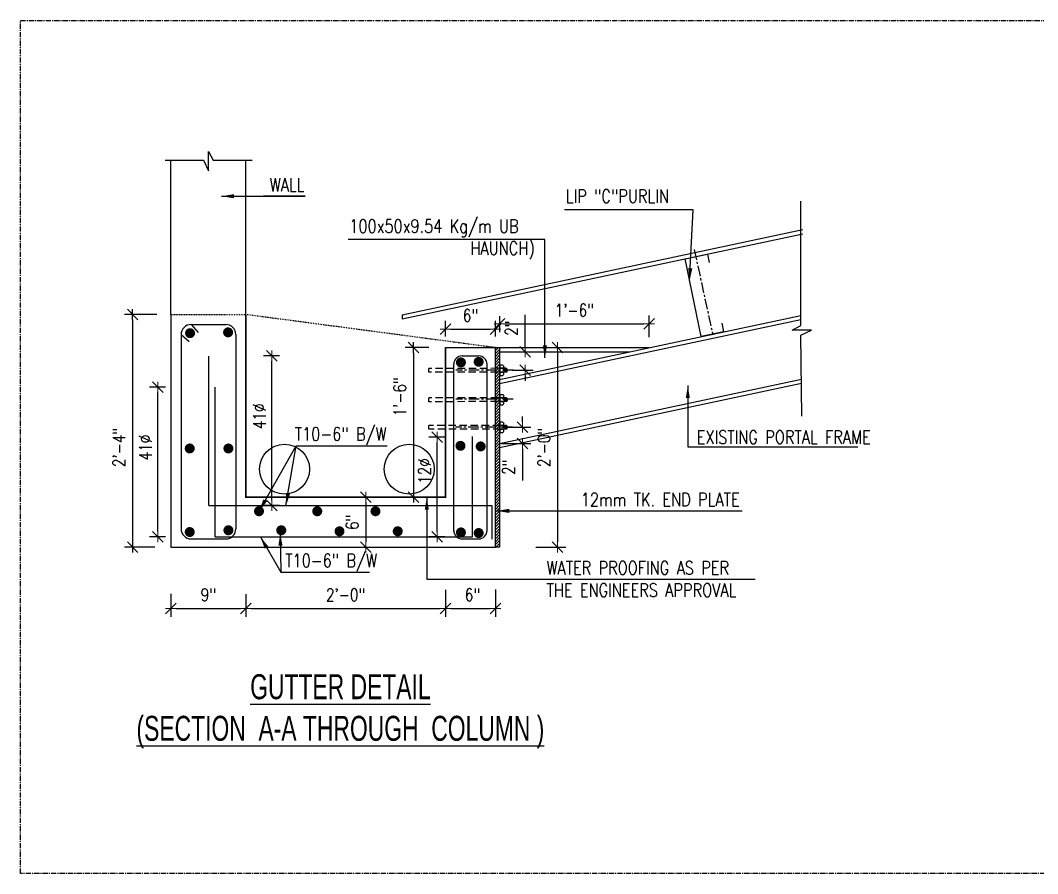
# Model space of a CAD drawing. Extents: x -95606 to 113309, y -42160 to -940.
# Drawn here: x 105725.5 to 105847.7, y -20702.5 to -20599.9 of the extents above; entities that cross this region are included whole.
import ezdxf

# ---------------------------------------------------------------- set-up
doc = ezdxf.new("R2010")
doc.units = 0
doc.header["$LTSCALE"] = 0.02
doc.header["$MEASUREMENT"] = 0
doc.header["$PDMODE"] = 3
doc.header["$PDSIZE"] = -2
for name, pattern in [('CENTER', [50.8, 31.75, -6.35, 6.35, -6.35]), ('CENTERX2', [101.6, 63.5, -12.7, 12.7, -12.7]), ('DASHED', [0.75, 0.5, -0.25]), ('DASHEDX2', [1.5, 1, -0.5]), ('HIDDEN', [9.525, 6.35, -3.175])]:
    doc.linetypes.add(name, pattern=pattern)
doc.layers.get('0').update_dxf_attribs({"linetype": 'CONTINUOUS'})
doc.layers.get('DEFPOINTS').update_dxf_attribs({"linetype": 'CONTINUOUS'})
doc.layers.add('A -fittings', color=181, linetype='CONTINUOUS', lineweight=5)
for name, color, linetype in [('A-DIM', 1, 'CONTINUOUS'), ('A-GRID', 7, 'CENTERX2'), ('A-OL', 2, 'CONTINUOUS'), ('A-P FRAME', 4, 'CONTINUOUS'), ('DIM', 7, 'CONTINUOUS'), ('dimentions', 8, 'CONTINUOUS'), ('EXLINE', 33, 'CONTINUOUS'), ('GUSSET', 1, 'CONTINUOUS'), ('OL', 2, 'CONTINUOUS'), ('RF', 5, 'CONTINUOUS'), ('RF5', 6, 'CONTINUOUS'), ('S-BM', 2, 'HIDDEN'), ('S-DIM', 7, 'CONTINUOUS'), ('S-TXT', 2, 'CONTINUOUS')]:
    doc.layers.add(name, color=color, linetype=linetype)
doc.styles.add('ROMANS', font='romans.shx', dxfattribs={"width": 0.8})
doc.styles.add('STYLE2', font='arial.ttf', dxfattribs={"width": 0.8})
doc.dimstyles.new('DA16', dxfattribs={"dimscale": 16, "dimtxt": 0.1, "dimasz": 0.09375, "dimexe": 0, "dimexo": 0, "dimgap": 0.03125, "dimtad": 1, "dimdec": 0, "dimzin": 7, "dimdsep": 46, "dimlunit": 4, "dimtxsty": 'ROMANS', "dimcen": 0.09375, "dimclrd": 1, "dimclre": 1, "dimclrt": 2, "dimadec": 0, "dimazin": 0, "dimtfac": 0.03125, "dimtdec": 4, "dimtofl": 0, "dimtmove": 0, "dimatfit": 3, "dimfxl": 1, "dimfrac": 2, "dimtolj": 1, "dimtzin": 0, "dimarcsym": 0})
doc.dimstyles.new('TK16', dxfattribs={"dimscale": 16, "dimtxt": 0.09375, "dimasz": 0.04, "dimexe": 0.0625, "dimexo": 0.015625, "dimgap": 0.046875, "dimtad": 1, "dimdec": 1, "dimzin": 11, "dimdsep": 46, "dimlunit": 4, "dimtxsty": 'ROMANS', "dimblk1": 'TK1', "dimblk2": 'TK1', "dimsah": 1, "dimcen": 0.09375, "dimclrd": 1, "dimclre": 1, "dimclrt": 2, "dimadec": 0, "dimazin": 0, "dimtfac": 1, "dimtofl": 0, "dimtmove": 0, "dimatfit": 3, "dimldrblk": 'TK1', "dimfxl": 1, "dimfrac": 2, "dimtolj": 1, "dimtzin": 9, "dimarcsym": 0})

# ---------------------------------------------------------------- blocks, each defined once
blk = doc.blocks.new('TK1')
at = {"color": 4, "linetype": 'Continuous'}
blk.add_line((-1, -1), (1, 1), dxfattribs=at)
at = {"color": 1, "linetype": 'ByBlock'}
blk.add_line((-1, 0), (1, 0), dxfattribs=at)
blk = doc.blocks.new('*D498')
at = {"layer": 'A -fittings', "color": 1, "lineweight": -2, "transparency": 16777216}
for p, q in [((105787.42, -20639.22), (105791.04, -20639.22)), ((105790.04, -20639.86), (105790.04, -20662.58)), ((105787.42, -20663.22), (105791.04, -20663.22))]:
    blk.add_line(p, q, dxfattribs=at)
at = {"layer": 'DEFPOINTS', "color": 0, "lineweight": -2, "transparency": 16777216}
for p in [(105787.17, -20639.22), (105787.17, -20663.22), (105790.04, -20663.22)]:
    blk.add_point(p, dxfattribs=at)
at = {"layer": 'A -fittings', "color": 1, "lineweight": -2, "transparency": 16777216, "xscale": 0.64, "yscale": 0.64, "zscale": 0.64}
for p, rotation in [((105790.04, -20639.22), 90), ((105790.04, -20663.22), 270)]:
    blk.add_blockref('TK1', p, dxfattribs=dict(at, rotation=rotation))
at = {"layer": 'A -fittings', "color": 2, "transparency": 16777216, "insert": (105788.4, -20651.22), "char_height": 1.5, "attachment_point": 5, "rotation": 90, "style": 'ROMANS'}
blk.add_mtext('\\A1;2\'-0"', dxfattribs=at)
blk = doc.blocks.new('*D499')
at = {"layer": 'DEFPOINTS', "color": 0, "lineweight": -2, "transparency": 16777216}
for p in [(105742.12, -20635.22), (105738.96, -20663.22), (105741.88, -20663.22)]:
    blk.add_point(p, dxfattribs=at)
at = {"layer": 'dimentions', "color": 1, "lineweight": -2, "transparency": 16777216}
for p, q in [((105741.87, -20635.22), (105737.96, -20635.22)), ((105738.96, -20635.86), (105738.96, -20662.58)), ((105741.63, -20663.22), (105737.96, -20663.22))]:
    blk.add_line(p, q, dxfattribs=at)
at = {"layer": 'dimentions', "color": 1, "lineweight": -2, "transparency": 16777216, "xscale": 0.64, "yscale": 0.64, "zscale": 0.64}
for p, rotation in [((105738.96, -20635.22), 90), ((105738.96, -20663.22), 270)]:
    blk.add_blockref('TK1', p, dxfattribs=dict(at, rotation=rotation))
at = {"layer": 'dimentions', "color": 2, "transparency": 16777216, "insert": (105737.32, -20651.22), "char_height": 1.5, "attachment_point": 5, "rotation": 90, "style": 'ROMANS'}
blk.add_mtext('\\A1;2\'-4"', dxfattribs=at)
blk = doc.blocks.new('*D500')
at = {"layer": 'A -fittings', "color": 1, "lineweight": -2, "transparency": 16777216}
for p, q in [((105776.56, -20637.89), (105776.56, -20635.99)), ((105777.2, -20636.99), (105781.92, -20636.99)), ((105782.56, -20637.88), (105782.56, -20635.99))]:
    blk.add_line(p, q, dxfattribs=at)
at = {"layer": 'DEFPOINTS', "color": 0, "lineweight": -2, "transparency": 16777216}
for p in [(105782.56, -20636.99), (105776.56, -20638.14), (105782.56, -20638.13)]:
    blk.add_point(p, dxfattribs=at)
at = {"layer": 'A -fittings', "color": 1, "lineweight": -2, "transparency": 16777216, "xscale": 0.64, "yscale": 0.64, "zscale": 0.64, "rotation": 180}
blk.add_blockref('TK1', (105776.56, -20636.99), dxfattribs=at)
at = {"layer": 'A -fittings', "color": 1, "lineweight": -2, "transparency": 16777216, "xscale": 0.64, "yscale": 0.64, "zscale": 0.64}
blk.add_blockref('TK1', (105782.56, -20636.99), dxfattribs=at)
at = {"layer": 'A -fittings', "color": 2, "transparency": 16777216, "insert": (105779.56, -20635.35), "char_height": 1.5, "attachment_point": 5, "style": 'ROMANS'}
blk.add_mtext('\\A1;6"', dxfattribs=at)
blk = doc.blocks.new('*D501')
at = {"layer": 'A -fittings', "color": 1, "lineweight": -2, "transparency": 16777216}
for p, q in [((105766.7, -20657.22), (105767.99, -20657.22)), ((105766.99, -20657.86), (105766.99, -20662.58)), ((105766.7, -20663.22), (105767.99, -20663.22))]:
    blk.add_line(p, q, dxfattribs=at)
at = {"layer": 'DEFPOINTS', "color": 0, "lineweight": -2, "transparency": 16777216}
for p in [(105766.45, -20657.22), (105766.45, -20663.22), (105766.99, -20663.22)]:
    blk.add_point(p, dxfattribs=at)
at = {"layer": 'A -fittings', "color": 1, "lineweight": -2, "transparency": 16777216, "xscale": 0.64, "yscale": 0.64, "zscale": 0.64}
for p, rotation in [((105766.99, -20657.22), 90), ((105766.99, -20663.22), 270)]:
    blk.add_blockref('TK1', p, dxfattribs=dict(at, rotation=rotation))
at = {"layer": 'A -fittings', "color": 2, "transparency": 16777216, "insert": (105765.35, -20660.22), "char_height": 1.5, "attachment_point": 5, "rotation": 90, "style": 'ROMANS'}
blk.add_mtext('\\A1;6"', dxfattribs=at)
blk = doc.blocks.new('*D502')
at = {"layer": 'A -fittings', "color": 1, "lineweight": -2, "transparency": 16777216}
for p, q in [((105752.56, -20669.27), (105752.56, -20671.58)), ((105776.56, -20669.34), (105776.56, -20671.58)), ((105753.2, -20670.58), (105775.92, -20670.58))]:
    blk.add_line(p, q, dxfattribs=at)
at = {"layer": 'DEFPOINTS', "color": 0, "lineweight": -2, "transparency": 16777216}
for p in [(105752.56, -20669.02), (105776.56, -20669.09), (105776.56, -20670.58)]:
    blk.add_point(p, dxfattribs=at)
at = {"layer": 'A -fittings', "color": 1, "lineweight": -2, "transparency": 16777216, "xscale": 0.64, "yscale": 0.64, "zscale": 0.64, "rotation": 180}
blk.add_blockref('TK1', (105752.56, -20670.58), dxfattribs=at)
at = {"layer": 'A -fittings', "color": 1, "lineweight": -2, "transparency": 16777216, "xscale": 0.64, "yscale": 0.64, "zscale": 0.64}
blk.add_blockref('TK1', (105776.56, -20670.58), dxfattribs=at)
at = {"layer": 'A -fittings', "color": 2, "transparency": 16777216, "insert": (105764.56, -20668.94), "char_height": 1.5, "attachment_point": 5, "style": 'ROMANS'}
blk.add_mtext('\\A1;2\'-0"', dxfattribs=at)
blk = doc.blocks.new('*D503')
at = {"layer": 'A -fittings', "color": 1, "lineweight": -2, "transparency": 16777216}
for p, q in [((105743.56, -20668.84), (105743.56, -20671.58)), ((105752.56, -20668.88), (105752.56, -20671.58)), ((105744.2, -20670.58), (105751.92, -20670.58))]:
    blk.add_line(p, q, dxfattribs=at)
at = {"layer": 'DEFPOINTS', "color": 0, "lineweight": -2, "transparency": 16777216}
for p in [(105743.56, -20668.59), (105752.56, -20668.63), (105752.56, -20670.58)]:
    blk.add_point(p, dxfattribs=at)
at = {"layer": 'A -fittings', "color": 1, "lineweight": -2, "transparency": 16777216, "xscale": 0.64, "yscale": 0.64, "zscale": 0.64, "rotation": 180}
blk.add_blockref('TK1', (105743.56, -20670.58), dxfattribs=at)
at = {"layer": 'A -fittings', "color": 1, "lineweight": -2, "transparency": 16777216, "xscale": 0.64, "yscale": 0.64, "zscale": 0.64}
blk.add_blockref('TK1', (105752.56, -20670.58), dxfattribs=at)
at = {"layer": 'A -fittings', "color": 2, "transparency": 16777216, "insert": (105748.06, -20668.94), "char_height": 1.5, "attachment_point": 5, "style": 'ROMANS'}
blk.add_mtext('\\A1;9"', dxfattribs=at)
blk = doc.blocks.new('*D504')
at = {"layer": 'A -fittings', "color": 1, "lineweight": -2, "transparency": 16777216}
for p, q in [((105756.62, -20640.22), (105754.7, -20640.22)), ((105755.7, -20657.58), (105755.7, -20640.86)), ((105756.62, -20658.22), (105754.7, -20658.22))]:
    blk.add_line(p, q, dxfattribs=at)
at = {"layer": 'DEFPOINTS', "color": 0, "lineweight": -2, "transparency": 16777216}
for p in [(105755.7, -20640.22), (105756.87, -20640.22), (105756.87, -20658.22)]:
    blk.add_point(p, dxfattribs=at)
at = {"layer": 'A -fittings', "color": 1, "lineweight": -2, "transparency": 16777216, "xscale": 0.64, "yscale": 0.64, "zscale": 0.64}
for p, rotation in [((105755.7, -20640.22), 90), ((105755.7, -20658.22), 270)]:
    blk.add_blockref('TK1', p, dxfattribs=dict(at, rotation=rotation))
at = {"layer": 'A -fittings', "color": 2, "transparency": 16777216, "insert": (105754.2, -20647.48), "char_height": 1.5, "attachment_point": 5, "rotation": 90, "style": 'ROMANS'}
blk.add_mtext('\\A1;41%%C', dxfattribs=at)
blk = doc.blocks.new('*D505')
at = {"layer": 'A -fittings', "color": 1, "lineweight": -2, "transparency": 16777216}
for p, q in [((105786.12, -20639.08), (105786.12, -20635.28)), ((105784.64, -20639.72), (105787.12, -20639.72)), ((105784.56, -20641.93), (105787.12, -20641.93)), ((105786.12, -20642.57), (105786.12, -20643.21))]:
    blk.add_line(p, q, dxfattribs=at)
at = {"layer": 'DEFPOINTS', "color": 0, "lineweight": -2, "transparency": 16777216}
for p in [(105784.39, -20639.72), (105784.31, -20641.93), (105786.12, -20641.93)]:
    blk.add_point(p, dxfattribs=at)
at = {"layer": 'A -fittings', "color": 1, "lineweight": -2, "transparency": 16777216, "xscale": 0.64, "yscale": 0.64, "zscale": 0.64}
for p, rotation in [((105786.12, -20639.72), 270), ((105786.12, -20641.93), 90)]:
    blk.add_blockref('TK1', p, dxfattribs=dict(at, rotation=rotation))
at = {"layer": 'A -fittings', "color": 2, "transparency": 16777216, "insert": (105784.48, -20636.86), "char_height": 1.5, "attachment_point": 5, "rotation": 90, "style": 'ROMANS'}
blk.add_mtext('\\A1;2"', dxfattribs=at)
blk = doc.blocks.new('*D506')
at = {"layer": 'A -fittings', "color": 1, "lineweight": -2, "transparency": 16777216}
for p, q in [((105783.06, -20635.42), (105783.06, -20637.36)), ((105801.04, -20637.96), (105801.04, -20635.36)), ((105783.7, -20636.36), (105800.4, -20636.36))]:
    blk.add_line(p, q, dxfattribs=at)
at = {"layer": 'DEFPOINTS', "color": 0, "lineweight": -2, "transparency": 16777216}
for p in [(105783.06, -20635.17), (105801.04, -20636.36), (105801.04, -20638.21)]:
    blk.add_point(p, dxfattribs=at)
at = {"layer": 'A -fittings', "color": 1, "lineweight": -2, "transparency": 16777216, "xscale": 0.64, "yscale": 0.64, "zscale": 0.64, "rotation": 180}
blk.add_blockref('TK1', (105783.06, -20636.36), dxfattribs=at)
at = {"layer": 'A -fittings', "color": 1, "lineweight": -2, "transparency": 16777216, "xscale": 0.64, "yscale": 0.64, "zscale": 0.64}
blk.add_blockref('TK1', (105801.04, -20636.36), dxfattribs=at)
at = {"layer": 'A -fittings', "color": 2, "transparency": 16777216, "insert": (105792.05, -20634.72), "char_height": 1.5, "attachment_point": 5, "style": 'ROMANS'}
blk.add_mtext('\\A1;1\'-6"', dxfattribs=at)
blk = doc.blocks.new('A$C6334769A')
at = {"layer": 'GUSSET'}
h = blk.add_hatch(dxfattribs=at)
h.set_pattern_fill('LINE', color=8, scale=33, angle=-90, style=0)
h.set_pattern_definition([(90, (48431.668, -199664.318), (4.125, 2e-16), [])])
edge = h.paths.add_edge_path()
edge.add_line((13, 8.1), (26.4, 8.1))
edge.add_ellipse((26.4, 2.1), major_axis=(4.24, -4.24), ratio=1, start_angle=45, end_angle=135, ccw=False)
edge.add_line((32.4, 2.1), (32.4, 0))
edge.add_line((32.4, 0), (32.4, -2.1))
edge.add_ellipse((26.4, -2.1), major_axis=(4.24, 4.24), ratio=1, start_angle=225, end_angle=315, ccw=False)
edge.add_line((26.4, -8.1), (19.2, -8.1))
edge.add_line((19.2, -8.1), (13, -8.1))
edge.add_ellipse((13, -2.1), major_axis=(4.24, -4.24), ratio=1, start_angle=315, end_angle=405)
edge.add_line((19, -2.1), (19, 0))
edge.add_line((19, 0), (19, 2.1))
edge.add_ellipse((13, 2.1), major_axis=(4.24, -4.24), ratio=1, start_angle=45, end_angle=135)
at = {"layer": 'A-OL', "color": 1}
for p, q in [((2.5, 23.5), (0, 23.5)), ((0, 23.5), (0, -23.7)), ((2.5, -23.7), (2.5, 23.5)), ((2.5, -23.7), (0, -23.7))]:
    blk.add_line(p, q, dxfattribs=at)
at = {"layer": 'OL', "linetype": 'DASHEDX2'}
for p, q in [((0, 7.9), (-15.9, 7.9)), ((0, -8.1), (-15.9, -8.1))]:
    blk.add_line(p, q, dxfattribs=at)
at = {"layer": 'OL'}
blk.add_line((24, -8.1), (2.1, -8.1), dxfattribs=at)
for points in [[(2.5, 22.1), (11.5, 22.1, -0.414214), (17.5, 16.1), (17.5, 17.6)], [(2.5, 8.1), (11.5, 8.1, 0.414214), (17.5, 14.1), (17.5, 17.6)], [(19, 0), (19, 2.1, 0.414214), (13, 8.1), (5.7, 8.1)], [(19, 0), (19, -2.1, -0.414214), (13, -8.1), (10.8, -8.1)], [(32.4, 0), (32.4, 2.1, 0.414214), (26.4, 8.1), (11, 8.1)], [(32.4, 0), (32.4, -2.1, -0.414214), (26.4, -8.1), (11, -8.1)], [(2.5, -8.1), (11.5, -8.1, -0.414214), (17.5, -14.1), (17.5, -12.6)], [(2.5, -22.1), (11.5, -22.1, 0.414214), (17.5, -16.1), (17.5, -12.6)]]:
    blk.add_lwpolyline(points, format="xyb", dxfattribs=at)
blk.add_lwpolyline([(21.1, -8.1), (20, -8.1), (2.1, -8.1)], dxfattribs=at)
blk = doc.blocks.new('*D507')
at = {"layer": 'A -fittings', "color": 1, "lineweight": -2, "transparency": 16777216}
for p, q in [((105785.8, -20648.16), (105785.8, -20647.52)), ((105783.31, -20648.8), (105786.8, -20648.8)), ((105783.31, -20650.74), (105786.8, -20650.74)), ((105785.8, -20651.38), (105785.8, -20655.18))]:
    blk.add_line(p, q, dxfattribs=at)
at = {"layer": 'DEFPOINTS', "color": 0, "lineweight": -2, "transparency": 16777216}
for p in [(105783.06, -20648.8), (105783.06, -20650.74), (105785.8, -20650.74)]:
    blk.add_point(p, dxfattribs=at)
at = {"layer": 'A -fittings', "color": 1, "lineweight": -2, "transparency": 16777216, "xscale": 0.64, "yscale": 0.64, "zscale": 0.64}
for p, rotation in [((105785.8, -20648.8), 270), ((105785.8, -20650.74), 90)]:
    blk.add_blockref('TK1', p, dxfattribs=dict(at, rotation=rotation))
at = {"layer": 'A -fittings', "color": 2, "transparency": 16777216, "insert": (105784.16, -20653.6), "char_height": 1.5, "attachment_point": 5, "rotation": 90, "style": 'ROMANS'}
blk.add_mtext('\\A1;2"', dxfattribs=at)
blk = doc.blocks.new('*D508')
at = {"layer": 'A -fittings', "color": 1, "lineweight": -2, "transparency": 16777216}
for p, q in [((105776.56, -20668.35), (105776.56, -20671.58)), ((105782.56, -20668.31), (105782.56, -20671.58)), ((105777.2, -20670.58), (105781.92, -20670.58))]:
    blk.add_line(p, q, dxfattribs=at)
at = {"layer": 'DEFPOINTS', "color": 0, "lineweight": -2, "transparency": 16777216}
for p in [(105776.56, -20668.1), (105782.56, -20668.06), (105782.56, -20670.58)]:
    blk.add_point(p, dxfattribs=at)
at = {"layer": 'A -fittings', "color": 1, "lineweight": -2, "transparency": 16777216, "xscale": 0.64, "yscale": 0.64, "zscale": 0.64, "rotation": 180}
blk.add_blockref('TK1', (105776.56, -20670.58), dxfattribs=at)
at = {"layer": 'A -fittings', "color": 1, "lineweight": -2, "transparency": 16777216, "xscale": 0.64, "yscale": 0.64, "zscale": 0.64}
blk.add_blockref('TK1', (105782.56, -20670.58), dxfattribs=at)
at = {"layer": 'A -fittings', "color": 2, "transparency": 16777216, "insert": (105779.81, -20668.94), "char_height": 1.5, "attachment_point": 5, "style": 'ROMANS'}
blk.add_mtext('\\A1;6"', dxfattribs=at)
blk = doc.blocks.new('*D509')
at = {"layer": 'DEFPOINTS', "color": 0, "lineweight": -2, "transparency": 16777216}
for p in [(105774.82, -20639.22), (105772.71, -20657.22), (105774.82, -20657.22)]:
    blk.add_point(p, dxfattribs=at)
at = {"layer": 'dimentions', "color": 1, "lineweight": -2, "transparency": 16777216}
for p, q in [((105774.57, -20639.22), (105771.71, -20639.22)), ((105772.71, -20639.86), (105772.71, -20656.58)), ((105774.57, -20657.22), (105771.71, -20657.22))]:
    blk.add_line(p, q, dxfattribs=at)
at = {"layer": 'dimentions', "color": 1, "lineweight": -2, "transparency": 16777216, "xscale": 0.64, "yscale": 0.64, "zscale": 0.64}
for p, rotation in [((105772.71, -20639.22), 90), ((105772.71, -20657.22), 270)]:
    blk.add_blockref('TK1', p, dxfattribs=dict(at, rotation=rotation))
at = {"layer": 'dimentions', "color": 2, "transparency": 16777216, "insert": (105771.07, -20645.13), "char_height": 1.5, "attachment_point": 5, "rotation": 90, "style": 'ROMANS'}
blk.add_mtext('\\A1;1\'-6"', dxfattribs=at)
blk = doc.blocks.new('*D510')
at = {"layer": 'A -fittings', "color": 1, "lineweight": -2, "transparency": 16777216}
for p, q in [((105742.92, -20643.97), (105741, -20643.97)), ((105742, -20661.33), (105742, -20644.61)), ((105742.92, -20661.97), (105741, -20661.97))]:
    blk.add_line(p, q, dxfattribs=at)
at = {"layer": 'DEFPOINTS', "color": 0, "lineweight": -2, "transparency": 16777216}
for p in [(105742, -20643.97), (105743.17, -20643.97), (105743.17, -20661.97)]:
    blk.add_point(p, dxfattribs=at)
at = {"layer": 'A -fittings', "color": 1, "lineweight": -2, "transparency": 16777216, "xscale": 0.64, "yscale": 0.64, "zscale": 0.64}
for p, rotation in [((105742, -20643.97), 90), ((105742, -20661.97), 270)]:
    blk.add_blockref('TK1', p, dxfattribs=dict(at, rotation=rotation))
at = {"layer": 'A -fittings', "color": 2, "transparency": 16777216, "insert": (105740.5, -20651.23), "char_height": 1.5, "attachment_point": 5, "rotation": 90, "style": 'ROMANS'}
blk.add_mtext('\\A1;41%%C', dxfattribs=at)
blk = doc.blocks.new('*D511')
at = {"layer": 'A -fittings', "color": 1, "lineweight": -2, "transparency": 16777216}
for p, q in [((105776.48, -20649.97), (105774.56, -20649.97)), ((105775.56, -20661.33), (105775.56, -20650.61)), ((105776.48, -20661.97), (105774.56, -20661.97))]:
    blk.add_line(p, q, dxfattribs=at)
at = {"layer": 'DEFPOINTS', "color": 0, "lineweight": -2, "transparency": 16777216}
for p in [(105775.56, -20649.97), (105776.73, -20649.97), (105776.73, -20661.97)]:
    blk.add_point(p, dxfattribs=at)
at = {"layer": 'A -fittings', "color": 1, "lineweight": -2, "transparency": 16777216, "xscale": 0.64, "yscale": 0.64, "zscale": 0.64}
for p, rotation in [((105775.56, -20649.97), 90), ((105775.56, -20661.97), 270)]:
    blk.add_blockref('TK1', p, dxfattribs=dict(at, rotation=rotation))
at = {"layer": 'A -fittings', "color": 2, "transparency": 16777216, "insert": (105774.06, -20654.06), "char_height": 1.5, "attachment_point": 5, "rotation": 90, "style": 'ROMANS'}
blk.add_mtext('\\A1;12%%C', dxfattribs=at)

msp = doc.modelspace()

# ---------------------------------------------------------------- hatches: boundary and pattern name
at = {"layer": 'A-DIM', "ltscale": 2}
h = msp.add_hatch(dxfattribs=at)
h.set_pattern_fill('ANSI31', color=256, scale=2, style=0)
h.set_pattern_definition([(45, (127961.14983, -21009.20582), (-0.1767766953, 0.1767766953), [])])
h.paths.add_polyline_path([(105782.559, -20639.22), (105783.059, -20639.22), (105783.059, -20663.22), (105782.559, -20663.22)])

# ---------------------------------------------------------------- linework, layer by layer
at = {"layer": 'A -fittings', "color": 6, "const_width": 0.2}
msp.add_lwpolyline([(105752.559, -20635.242), (105752.559, -20657.22), (105776.559, -20657.22), (105776.559, -20639.22)], dxfattribs=at)
at = {"layer": 'A-DIM', "ltscale": 2}
for p, q in [((105783.059, -20643.532), (105819.278, -20635.834)), ((105783.059, -20639.72), (105798.684, -20639.72)), ((105783.059, -20650.729), (105819.338, -20643.018))]:
    msp.add_line(p, q, dxfattribs=at)
at = {"layer": 'A-GRID'}
msp.add_line((105806.45, -20627.409), (105808.699, -20637.683), dxfattribs=at)
at = {"layer": 'A-P FRAME', "color": 2, "linetype": 'HIDDEN', "ltscale": 7}
for p, q in [((105782.914, -20641.708), (105774.559, -20641.725)), ((105774.559, -20642.175), (105774.559, -20641.725)), ((105782.88, -20642.168), (105774.559, -20642.175)), ((105782.914, -20645.253), (105774.559, -20645.271)), ((105774.559, -20645.72), (105774.559, -20645.271)), ((105782.88, -20645.713), (105774.559, -20645.72)), ((105783.13, -20648.57), (105774.559, -20648.57)), ((105774.559, -20649.033), (105774.559, -20648.57)), ((105783.183, -20649.03), (105774.559, -20649.033))]:
    msp.add_line(p, q, dxfattribs=at)
at = {"layer": 'A-P FRAME', "color": 3}
msp.add_lwpolyline([(105809.765, -20636.289), (105809.984, -20637.318), (105807.307, -20637.887), (105805.358, -20628.535), (105808.036, -20627.966), (105808.254, -20628.996)], dxfattribs=at)
at = {"layer": 'DIM', "linetype": 'CENTERX2'}
for p, q in [((105784.693, -20641.935), (105777.823, -20641.935)), ((105784.693, -20645.434), (105777.823, -20645.434)), ((105784.622, -20648.797), (105777.78, -20648.797))]:
    msp.add_line(p, q, dxfattribs=at)
at = {"layer": 'EXLINE'}
for p, q in [((105743.559, -20635.242), (105743.559, -20616.682)), ((105752.559, -20635.242), (105752.559, -20616.682)), ((105771.338, -20635.255), (105819.524, -20625.013)), ((105771.338, -20635.767), (105819.524, -20625.524)), ((105743.559, -20635.242), (105743.559, -20663.22)), ((105752.559, -20657.22), (105752.559, -20635.242)), ((105771.338, -20635.255), (105771.338, -20635.767)), ((105783.059, -20643.041), (105819.278, -20635.343)), ((105776.559, -20657.22), (105776.559, -20639.22)), ((105776.559, -20639.22), (105782.559, -20639.22)), ((105782.559, -20663.22), (105782.559, -20639.22)), ((105783.059, -20639.22), (105801.037, -20639.22)), ((105783.059, -20651.22), (105819.348, -20643.507)), ((105752.559, -20657.22), (105776.559, -20657.22)), ((105743.559, -20663.22), (105782.559, -20663.22))]:
    msp.add_line(p, q, dxfattribs=at)
at = {"layer": 'EXLINE', "color": 2, "linetype": 'DASHED'}
for p in [(105743.559, -20635.242), (105782.559, -20639.22)]:
    msp.add_line(p, (105752.559, -20635.242), dxfattribs=at)
at = {"layer": 'RF', "color": 2, "const_width": 0.6}
for points in [[(105745.559, -20637.479, 1), (105746.159, -20637.479, 1)], [(105750.131, -20637.384, 1), (105750.731, -20637.384, 1)], [(105778.117, -20640.997, 1), (105778.717, -20640.997, 1)], [(105780.252, -20640.925, 1), (105780.852, -20640.925, 1)], [(105778.064, -20651.027, -1), (105778.664, -20651.027, -1)], [(105780.494, -20651.1, -1), (105781.094, -20651.1, -1)], [(105745.521, -20651.345, 1), (105746.121, -20651.345, 1)], [(105750.169, -20651.345, 1), (105750.769, -20651.345, 1)], [(105753.846, -20658.896, 1), (105754.446, -20658.896, 1)], [(105760.846, -20658.896, 1), (105761.446, -20658.896, 1)], [(105767.846, -20658.896, 1), (105768.446, -20658.896, 1)], [(105745.521, -20661.396, 1), (105746.121, -20661.396, 1)], [(105750.169, -20661.183, 1), (105750.769, -20661.183, 1)], [(105756.521, -20661.185, 1), (105757.121, -20661.185, 1)], [(105763.521, -20661.305, 1), (105764.121, -20661.305, 1)], [(105770.521, -20661.305, 1), (105771.121, -20661.305, 1)], [(105778.117, -20661.443, -1), (105778.717, -20661.443, -1)], [(105780.252, -20661.516, -1), (105780.852, -20661.516, -1)]]:
    msp.add_lwpolyline(points, format="xyb", close=True, dxfattribs=at)
at = {"layer": 'RF5', "color": 160}
for p, q in [((105745.984, -20636.442), (105750.159, -20636.442)), ((105745.984, -20636.442), (105746.851, -20637.399)), ((105744.784, -20637.642), (105744.784, -20661.082)), ((105744.784, -20637.642), (105745.769, -20638.48)), ((105751.359, -20637.642), (105751.359, -20661.02)), ((105748.127, -20658.22), (105748.127, -20640.231)), ((105778.559, -20640.22), (105780.559, -20640.22)), ((105777.559, -20661.267), (105777.559, -20641.22)), ((105781.559, -20661.295), (105781.559, -20641.22)), ((105748.868, -20661.974), (105748.868, -20643.974)), ((105779.808, -20661.974), (105779.808, -20649.926)), ((105748.127, -20658.22), (105782.148, -20658.22)), ((105782.148, -20658.22), (105782.148, -20662.272)), ((105745.759, -20662.22), (105750.246, -20662.217)), ((105748.868, -20661.974), (105779.808, -20661.974)), ((105778.559, -20662.22), (105780.559, -20662.22))]:
    msp.add_line(p, q, dxfattribs=at)
for centre, radius, start, end in [((105745.984, -20637.642), 1.2, 90, 180.01139), ((105750.159, -20637.642), 1.2, 359.98859, 90), ((105778.559, -20641.22), 1, 90, 180), ((105780.559, -20641.22), 1, 0, 90), ((105745.984, -20661.02), 1.2, 180, 270), ((105750.159, -20661.02), 1.2, 270, 0), ((105778.559, -20661.22), 1, 180, 270), ((105780.559, -20661.22), 1, 270, 0)]:
    msp.add_arc(centre, radius, start, end, dxfattribs=at)
at = {"layer": 'S-BM', "color": 1, "linetype": 'ByBlock'}
msp.add_lwpolyline([(105782.559, -20639.22), (105783.059, -20639.22), (105783.059, -20663.22), (105782.559, -20663.22)], close=True, dxfattribs=at)
at = {"layer": 'S-BM', "color": 4, "linetype": 'ByBlock'}
for centre in [(105757.22, -20653.839), (105772.209, -20653.839)]:
    msp.add_circle(centre, 3, dxfattribs=at)
at = {"layer": 'S-DIM', "color": 1}
for points in [[(105742.872, -20616.682), (105747.489, -20616.682), (105748.091, -20617.943), (105748.091, -20615.639), (105748.638, -20616.682), (105753.324, -20616.682)], [(105819.376, -20647.475), (105819.278, -20637.703), (105820.538, -20637.101), (105818.235, -20637.101), (105819.278, -20636.554), (105819.278, -20621.595)]]:
    msp.add_lwpolyline(points, dxfattribs=at)
at = {"layer": 'S-TXT', "color": 5, "linetype": 'CENTER', "lineweight": -2}
msp.add_lwpolyline([(105725.46, -20599.856), (106003.089, -20599.856), (106003.089, -20702.482), (105725.46, -20702.482)], close=True, dxfattribs=at)

# ---------------------------------------------------------------- block references
at = {"layer": 'A-P FRAME', "color": 2, "ltscale": 7, "xscale": 0.02875498200307485, "yscale": 0.02875498200307485, "zscale": 0.02875498200307485}
for p in [(105783.059, -20641.935), (105783.059, -20645.481), (105783.059, -20648.797)]:
    msp.add_blockref('A$C6334769A', p, dxfattribs=at)

# ---------------------------------------------------------------- texts
at = {"layer": 'S-DIM', "color": 2, "linetype": 'Continuous', "insert": (105759.606, -20619.656), "char_height": 1.6, "width": 6.00398, "attachment_point": 6, "style": 'ROMANS'}
msp.add_mtext('WALL', dxfattribs=at)
at = {"layer": 'S-DIM', "color": 2}
for s, insert, char_height, width, attachment_point, style in [(' \\PLIP "C"PURLIN', (105791.021, -20619.678), 1.6, 40.14875, 4, 'ROMANS'), ('\\pi0.453;100x50x9.54 Kg/m UB\\P\\pi15.021;HAUNCH)', (105764.543, -20626.196), 1.6, 23.12729, 4, 'ROMANS'), ('{\\fSwis721 Cn BT|b0|i0|c0|p34;\\LGUTTER DETAIL \\P(SECTION  A-A THROUGH  COLUMN )}', (105763.931, -20678.5), 3, 77.2254, 2, 'STYLE2')]:
    msp.add_mtext(s, dxfattribs=dict(at, insert=insert, char_height=char_height, width=width, attachment_point=attachment_point, style=style))
at = {"layer": 'S-DIM', "color": 2, "char_height": 1.6, "attachment_point": 4, "style": 'ROMANS'}
for s, insert in [('T10-6" B/W', (105758.448, -20649.872)), ('EXISTING PORTAL FRAME', (105806.765, -20649.979)), ('T10-6" B/W', (105757.303, -20665.09)), ('WATER PROOFING AS PER \\PTHE ENGINEERS APPROVAL', (105788.707, -20667.043))]:
    msp.add_mtext(s, dxfattribs=dict(at, insert=insert))
at = {"layer": 'S-DIM', "color": 2, "linetype": 'Continuous', "insert": (105811.912, -20657.499), "char_height": 1.6, "attachment_point": 6, "style": 'ROMANS'}
msp.add_mtext('12mm TK. END PLATE', dxfattribs=at)

# ---------------------------------------------------------------- dimensions: what is measured, and where the dimension line sits
at = {"layer": 'A -fittings'}
for base, p1, p2, override, picture, middle in [((105782.559, -20636.991), (105776.559, -20638.144), (105782.559, -20638.13), {"dimfxl": 1.25, "dimfxlon": 1}, '*D500', (105779.559, -20636.991)), ((105782.559, -20670.581), (105776.559, -20668.101), (105782.559, -20668.064), {"dimdec": 0, "dimfxl": 1.25, "dimfxlon": 1}, '*D508', (105779.809, -20670.581))]:
    dim = msp.add_linear_dim(base=base, p1=p1, p2=p2, dimstyle='TK16', override=override, dxfattribs=at)
    dim.commit()
    dim.dimension.update_dxf_attribs({"geometry": picture, "text_midpoint": middle, "dimtype": 160})
for base, p1, p2, picture, middle in [((105801.037, -20636.36), (105783.059, -20635.168), (105801.037, -20638.213), '*D506', (105792.048, -20634.718)), ((105752.559, -20670.581), (105743.559, -20668.587), (105752.559, -20668.633), '*D503', (105748.059, -20668.938)), ((105776.559, -20670.581), (105752.559, -20669.021), (105776.559, -20669.086), '*D502', (105764.559, -20668.938))]:
    dim = msp.add_linear_dim(base=base, p1=p1, p2=p2, dimstyle='TK16', override={"dimfxl": 1.25, "dimfxlon": 1}, dxfattribs=at)
    dim.commit()
    dim.dimension.update_dxf_attribs({"geometry": picture, "text_midpoint": middle})
at = {"layer": 'A -fittings', "color": 4}
dim = msp.add_linear_dim(base=(105786.122, -20641.929), p1=(105784.39, -20639.72), p2=(105784.314, -20641.929), angle=90, dimstyle='TK16', override={"dimfxl": 1.25, "dimfxlon": 1}, dxfattribs=at)
dim.commit()
dim.dimension.update_dxf_attribs({"geometry": '*D505', "text_midpoint": (105786.122, -20636.862), "dimtype": 160})
for base, p1, p2, text, picture, middle in [((105755.697, -20640.22), (105756.869, -20658.22), (105756.869, -20640.22), '41%%C', '*D504', (105755.697, -20647.481)), ((105742.001, -20643.971), (105743.173, -20661.971), (105743.173, -20643.971), '41%%C', '*D510', (105742.001, -20651.232)), ((105775.561, -20649.974), (105776.733, -20661.974), (105776.733, -20649.974), '12%%C', '*D511', (105775.561, -20654.065))]:
    dim = msp.add_linear_dim(base=base, p1=p1, p2=p2, angle=90, text=text, dimstyle='TK16', override={"dimfxl": 1.25, "dimfxlon": 1}, dxfattribs=at)
    dim.commit()
    dim.dimension.update_dxf_attribs({"geometry": picture, "text_midpoint": middle, "dimtype": 160})
for base, p1, p2, picture, middle in [((105790.044, -20663.22), (105787.171, -20639.22), (105787.171, -20663.22), '*D498', (105788.401, -20651.22)), ((105785.801, -20650.739), (105783.059, -20648.801), (105783.059, -20650.739), '*D507', (105784.159, -20653.597))]:
    dim = msp.add_linear_dim(base=base, p1=p1, p2=p2, angle=90, dimstyle='TK16', override={"dimdec": 0, "dimfxl": 1.25, "dimfxlon": 1}, dxfattribs=at)
    dim.commit()
    dim.dimension.update_dxf_attribs({"geometry": picture, "text_midpoint": middle})
at = {"layer": 'A -fittings'}
dim = msp.add_linear_dim(base=(105766.989, -20663.22), p1=(105766.446, -20657.22), p2=(105766.446, -20663.22), angle=90, dimstyle='TK16', override={"dimfxl": 1.25, "dimfxlon": 1}, dxfattribs=at)
dim.commit()
dim.dimension.update_dxf_attribs({"geometry": '*D501', "text_midpoint": (105765.346, -20660.22)})
at = {"layer": 'dimentions'}
for base, p1, p2, picture, middle in [((105738.963, -20663.221), (105742.12, -20635.221), (105741.875, -20663.221), '*D499', (105738.963, -20651.221)), ((105772.71, -20657.22), (105774.822, -20639.22), (105774.822, -20657.22), '*D509', (105772.71, -20645.126))]:
    dim = msp.add_linear_dim(base=base, p1=p1, p2=p2, angle=90, dimstyle='TK16', dxfattribs=at)
    dim.commit()
    dim.dimension.update_dxf_attribs({"geometry": picture, "text_midpoint": middle, "dimtype": 160})

# ---------------------------------------------------------------- leaders
for points, override in [([(105749.647, -20621.01), (105759.702, -20621.01), (105754.693, -20621.01)], {"dimtad": 0}), ([(105805.906, -20631.168), (105806.344, -20622.633), (105790.879, -20622.633)], {"dimtad": 0}), ([(105788.519, -20640.439), (105788.519, -20626.196), (105764.847, -20626.196)], {"dimtad": 0}), ([(105805.688, -20643.788), (105805.688, -20651.163), (105826.119, -20651.163)], {"dimtad": 0}), ([(105754.146, -20658.896), (105758.616, -20651.035), (105767.228, -20651.035)], {"dimgap": 0.03125, "dimtad": 0}), ([(105757.388, -20658.22), (105758.616, -20651.035), (105769.559, -20651.035)], {"dimgap": 0.03125, "dimtad": 0}), ([(105774.314, -20657.22), (105774.314, -20667.074), (105813.797, -20667.074)], {"dimtad": 0}), ([(105782.753, -20658.853), (105797.061, -20658.853), (105812.207, -20658.853)], {"dimtad": 0}), ([(105756.697, -20661.551), (105756.777, -20666.204)], {"dimtad": 0}), ([(105754.306, -20661.974), (105756.777, -20666.204), (105767.447, -20666.204)], {"dimgap": 0.03125, "dimtad": 0})]:
    msp.add_leader(points, dimstyle='DA16', override=override, dxfattribs=at)

doc.saveas('drawing.dxf')
